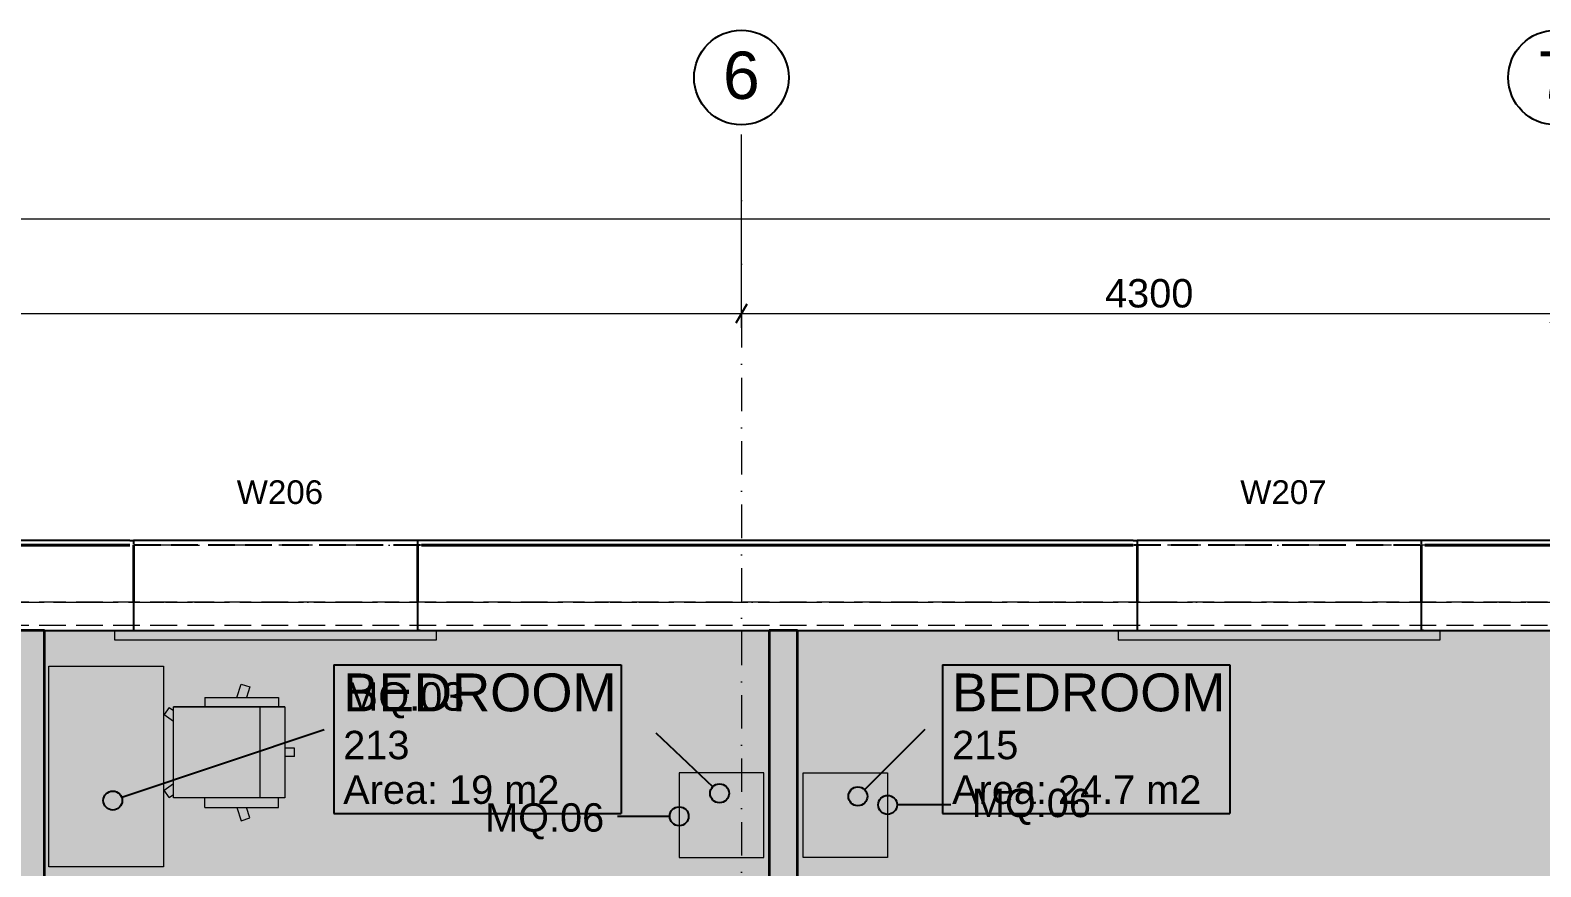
# Model space of a CAD drawing. Header units: millimetres. Extents: x -14278 to 101596, y -22378 to 34603.
# Drawn here: x 84334 to 92312, y 11975 to 16393 of the extents above; entities that cross this region are included whole.
import ezdxf
from ezdxf.enums import TextEntityAlignment as Align

# ---------------------------------------------------------------- set-up
doc = ezdxf.new("R2010")
doc.units = ezdxf.units.MM
doc.header["$MEASUREMENT"] = 0
doc.linetypes.add('Dot & Dashed', pattern=[335.138881, 176.388884, -88.194442, 0, -70.555556])
doc.linetypes.add('Hidden Line', pattern=[195.611112, 141.111112, -54.5])
for name, color, linetype in [('A-Zz_20_10_90-T_TextFFEInternal', 7, 'Continuous'), ('A-Zz_20_10_90-T_TextWindow', 7, 'Continuous'), ('NewA-Ee_25_10-M_WallsExternal', 7, 'Continuous'), ('NewA-Ee_25_10-M_WallsInternal', 7, 'Continuous'), ('NewA-Ee_30_10-M_Roofs', 7, 'Continuous'), ('NewA-Ee_30_40-M_Floors', 7, 'Continuous'), ('NewA-Ee_40_20-M_GeneralFFAndEInternalFixed', 7, 'Continuous'), ('NewA-Ee_40_20-M_GeneralFFAndEInternalMovable', 7, 'Continuous'), ('NewA-SL-M_SpacesInternal', 7, 'Continuous'), ('NewA-Ss_30_25-M_CeilingAndSoffitSystems', 7, 'Continuous'), ('NewA-Zz_20_10_90-T_TextFFEInternal', 7, 'Continuous'), ('NewA-Zz_20_20-D_DimensionGrid', 7, 'Continuous'), ('NewA-Zz_35_40_80-M_GridStructural', 7, 'Continuous'), ('NewA-Zz_50_90_00-M_GrossInternal', 7, 'Continuous'), ('NewA-Zz_60_50_90-P_VoidOpening', 7, 'Continuous')]:
    doc.layers.add(name, color=color, linetype=linetype)
doc.styles.add('GENERATED_STYLE_1', font='')
doc.styles.get('GENERATED_STYLE_1').set_extended_font_data('Arial')
doc.dimstyles.new('GENERATED_STYLE__2', dxfattribs={"dimtxt": 150, "dimasz": 76, "dimexe": 0.18, "dimexo": 300, "dimgap": 0.09, "dimtad": 1, "dimtih": 1, "dimtoh": 1, "dimdec": 0, "dimzin": 0, "dimdsep": 46, "dimtxsty": 'GENERATED_STYLE_1', "dimblk": 'ARROWHEAD_2', "dimblk1": 'ARROWHEAD_2', "dimblk2": 'ARROWHEAD_2', "dimcen": 0.09, "dimclrd": 6, "dimclre": 6, "dimclrt": 7, "dimazin": 0, "dimtfac": 1, "dimtdec": 4, "dimtmove": 0, "dimatfit": 3, "dimfxl": 0, "dimtolj": 1, "dimtzin": 0, "dimarcsym": 0})

# ---------------------------------------------------------------- blocks, each defined once
blk = doc.blocks.new('Slab_29_2', base_point=(92290.2, 4673.4))
at = {"layer": 'NewA-Ee_30_40-M_Floors', "linetype": 'Continuous', "lineweight": 13}
blk.add_hatch(color=254, dxfattribs=at).paths.add_polyline_path([(92290.2, 4673.4), (92290.2, 10970.6), (94739.9, 10970.6), (94739.9, 13222.7), (60190.4, 13222.7), (60190.4, 4673.4)])
at = {"layer": 'NewA-Ee_30_40-M_Floors', "color": 6, "linetype": 'Continuous', "lineweight": 13, "flags": 128}
blk.add_lwpolyline([(92290.2, 4673.4), (60190.4, 4673.4), (60190.4, 13222.7), (94739.9, 13222.7), (94739.9, 10970.6), (92290.2, 10970.6)], close=True, dxfattribs=at)
blk = doc.blocks.new('BEDROOM_213_35_2', base_point=(86696, 12688))
at = {"layer": 'NewA-SL-M_SpacesInternal', "color": 253, "linetype": 'Continuous', "lineweight": 13}
for p, q in [((84409.2, 13222.7), (84409.2, 9420.6)), ((88237.2, 13222.7), (84409.2, 13222.7)), ((88237.2, 9219.3), (88237.2, 13222.7)), ((84409.2, 9420.6), (84409.2, 9219.3)), ((84409.2, 9219.3), (85235.7, 9219.3)), ((85235.7, 9219.3), (85235.7, 6268.3)), ((86469.5, 6268.3), (86469.5, 9219.3)), ((86469.5, 9219.3), (88237.2, 9219.3)), ((85235.7, 6268.3), (86469.5, 6268.3))]:
    blk.add_line(p, q, dxfattribs=at)
at = {"layer": 'NewA-SL-M_SpacesInternal', "linetype": 'Continuous'}
for p, q in [((85937.4, 13041.5), (85937.4, 12727.2)), ((85937.4, 13041.5), (87454.6, 13041.5)), ((87454.6, 13041.5), (87454.6, 12727.2)), ((85937.4, 12727.2), (85937.4, 12491.5)), ((87454.6, 12727.2), (87454.6, 12491.5)), ((85937.4, 12491.5), (85937.4, 12255.8)), ((87454.6, 12491.5), (87454.6, 12255.8)), ((85937.4, 12255.8), (87454.6, 12255.8))]:
    blk.add_line(p, q, dxfattribs=at)
at = {"layer": 'NewA-SL-M_SpacesInternal', "color": 5, "lineweight": 70, "style": 'GENERATED_STYLE_1'}
for tag, height, p in [('ROOM_NAME', 200, (85987.4, 12995.8)), ('ROOM_NUMBER', 150, (85987.4, 12693)), ('adj_text', 150, (85987.4, 12457.2))]:
    blk.add_attdef(tag, text='', height=height, dxfattribs=at).set_placement(p, align=Align.TOP_LEFT)
blk = doc.blocks.new('BEDROOM_215_36_2', base_point=(89911.9, 12688))
at = {"layer": 'NewA-SL-M_SpacesInternal', "color": 253, "linetype": 'Continuous', "lineweight": 13}
for p, q in [((88387.2, 13222.7), (88387.2, 9219.3)), ((94739.9, 13222.7), (88387.2, 13222.7)), ((94739.9, 11070.6), (94739.9, 13222.7)), ((92290.2, 9219.3), (92290.2, 11070.6)), ((92290.2, 11070.6), (94739.9, 11070.6)), ((88387.2, 9219.3), (90159.8, 9219.3)), ((90159.8, 9219.3), (90159.8, 6268.3)), ((91437.7, 6268.3), (91437.7, 9219.3)), ((91437.7, 9219.3), (92290.2, 9219.3)), ((90159.8, 6268.3), (91437.7, 6268.3))]:
    blk.add_line(p, q, dxfattribs=at)
at = {"layer": 'NewA-SL-M_SpacesInternal', "linetype": 'Continuous'}
for p, q in [((89153.3, 13041.5), (89153.3, 12727.2)), ((89153.3, 13041.5), (90670.5, 13041.5)), ((90670.5, 13041.5), (90670.5, 12727.2)), ((89153.3, 12727.2), (89153.3, 12491.5)), ((90670.5, 12727.2), (90670.5, 12491.5)), ((89153.3, 12491.5), (89153.3, 12255.8)), ((90670.5, 12491.5), (90670.5, 12255.8)), ((89153.3, 12255.8), (90670.5, 12255.8))]:
    blk.add_line(p, q, dxfattribs=at)
at = {"layer": 'NewA-SL-M_SpacesInternal', "color": 5, "lineweight": 70, "style": 'GENERATED_STYLE_1'}
for tag, height, p in [('ROOM_NAME', 200, (89203.3, 12995.8)), ('ROOM_NUMBER', 150, (89203.3, 12693)), ('adj_text', 150, (89203.3, 12457.2))]:
    blk.add_attdef(tag, text='', height=height, dxfattribs=at).set_placement(p, align=Align.TOP_LEFT)
blk = doc.blocks.new('Slab_44_2', base_point=(84409.2, 13222.7))
at = {"layer": 'NewA-Ss_30_25-M_CeilingAndSoffitSystems', "linetype": 'Continuous', "lineweight": 0}
blk.add_hatch(color=255, dxfattribs=at).paths.add_polyline_path([(84409.2, 13222.7), (84409.2, 9219.3), (85235.7, 9219.3), (85235.7, 6268.3), (86469.5, 6268.3), (86469.5, 9219.3), (88237.2, 9219.3), (88237.2, 13222.7)])
at = {"layer": 'NewA-Ss_30_25-M_CeilingAndSoffitSystems', "color": 6, "linetype": 'Continuous', "lineweight": 13, "flags": 128}
blk.add_lwpolyline([(84409.2, 13222.7), (84409.2, 9219.3), (85235.7, 9219.3), (85235.7, 6268.3), (86469.5, 6268.3), (86469.5, 9219.3), (88237.2, 9219.3), (88237.2, 13222.7)], close=True, dxfattribs=at)
blk = doc.blocks.new('Slab_45_2', base_point=(88387.2, 13222.7))
at = {"layer": 'NewA-Ss_30_25-M_CeilingAndSoffitSystems', "linetype": 'Continuous', "lineweight": 0}
blk.add_hatch(color=255, dxfattribs=at).paths.add_polyline_path([(88387.2, 13222.7), (88387.2, 9219.3), (90159.8, 9219.3), (90159.8, 6268.3), (91437.7, 6268.3), (91437.7, 9219.3), (92263.8, 9219.3), (92263.8, 11070.6), (94739.9, 11070.6), (94739.9, 13222.7)])
at = {"layer": 'NewA-Ss_30_25-M_CeilingAndSoffitSystems', "color": 6, "linetype": 'Continuous', "lineweight": 13, "flags": 128}
blk.add_lwpolyline([(88387.2, 13222.7), (88387.2, 9219.3), (90159.8, 9219.3), (90159.8, 6268.3), (91437.7, 6268.3), (91437.7, 9219.3), (92263.8, 9219.3), (92263.8, 11070.6), (94739.9, 11070.6), (94739.9, 13222.7)], close=True, dxfattribs=at)
blk = doc.blocks.new('Wall_68_2', base_point=(60040.2, 13373))
at = {"layer": 'NewA-Ee_25_10-M_WallsExternal', "linetype": 'Continuous'}
for p, q in [((83780.3, 13677.8), (84860, 13677.8)), ((84860, 13697.9), (84880.2, 13697.9)), ((84880.2, 13697.9), (84880.2, 13677.8)), ((86380.2, 13697.9), (84880.2, 13697.9)), ((86400.3, 13697.9), (86380.2, 13697.9)), ((86380.2, 13697.9), (86380.2, 13677.8)), ((86400.3, 13677.8), (90160, 13677.8)), ((90160, 13697.9), (90180.2, 13697.9)), ((90180.2, 13697.9), (90180.2, 13677.8)), ((91680.2, 13697.9), (90180.2, 13697.9)), ((91700.3, 13697.9), (91680.2, 13697.9)), ((91680.2, 13697.9), (91680.2, 13677.8)), ((91700.3, 13677.8), (95195, 13677.8)), ((84880.2, 13373), (84880.2, 13347.9)), ((84880.2, 13347.9), (84880.2, 13302.6)), ((86380.2, 13373), (86380.2, 13347.9)), ((86380.2, 13347.9), (86380.2, 13302.6)), ((90180.2, 13373), (90180.2, 13347.9)), ((90180.2, 13347.9), (90180.2, 13302.6)), ((91680.2, 13373), (91680.2, 13347.9)), ((91680.2, 13347.9), (91680.2, 13302.6)), ((84880.2, 13302.6), (84880.2, 13239.1)), ((86380.2, 13302.6), (86380.2, 13239.1)), ((90180.2, 13302.6), (90180.2, 13239.1)), ((91680.2, 13302.6), (91680.2, 13239.1)), ((84867.2, 13222.7), (84880.2, 13222.7)), ((84880.2, 13239.1), (84880.2, 13222.7)), ((86380.2, 13239.1), (86380.2, 13222.7)), ((86393.2, 13222.7), (86380.2, 13222.7)), ((90167.2, 13222.7), (90180.2, 13222.7)), ((90180.2, 13239.1), (90180.2, 13222.7)), ((91680.2, 13239.1), (91680.2, 13222.7)), ((91693.2, 13222.7), (91680.2, 13222.7))]:
    blk.add_line(p, q, dxfattribs=at)
at = {"layer": 'NewA-Ee_25_10-M_WallsExternal', "color": 92, "linetype": 'Continuous', "lineweight": 35}
for p, q in [((83780.3, 13673), (84860, 13673)), ((84880.2, 13673), (84880.2, 13397.9)), ((86380.2, 13673), (86380.2, 13397.9)), ((86400.3, 13673), (90160, 13673)), ((90180.2, 13673), (90180.2, 13397.9)), ((91680.2, 13673), (91680.2, 13397.9)), ((91700.3, 13673), (95190.2, 13673)), ((84880.2, 13397.9), (84880.2, 13373)), ((86380.2, 13397.9), (86380.2, 13373)), ((90180.2, 13397.9), (90180.2, 13373)), ((91680.2, 13397.9), (91680.2, 13373))]:
    blk.add_line(p, q, dxfattribs=at)
at = {"layer": 'NewA-Ee_25_10-M_WallsExternal', "linetype": 'Continuous', "flags": 128}
for points in [[(84860, 13697.9), (83780.3, 13697.9)], [(90160, 13697.9), (86400.3, 13697.9)], [(95215.1, 13697.9), (91700.3, 13697.9)], [(83773.2, 13222.7), (84867.2, 13222.7)], [(86393.2, 13222.7), (90167.2, 13222.7)], [(91693.2, 13222.7), (94739.9, 13222.7)]]:
    blk.add_lwpolyline(points, dxfattribs=at)
blk = doc.blocks.new('Wall_72_2', base_point=(60040.2, 13373))
at = {"layer": 'NewA-Ee_25_10-M_WallsExternal', "color": 6, "linetype": 'Hidden Line', "lineweight": 13}
for p, q in [((60040.2, 13677.8), (94890.2, 13677.8)), ((60040.2, 13673), (94890.2, 13673))]:
    blk.add_line(p, q, dxfattribs=at)
at = {"layer": 'NewA-Ee_25_10-M_WallsExternal', "color": 6, "linetype": 'Hidden Line', "lineweight": 13, "flags": 128}
for points in [[(94890.2, 13697.9), (60040.2, 13697.9)], [(76051.3, 13373), (94890.2, 13373)]]:
    blk.add_lwpolyline(points, dxfattribs=at)
blk = doc.blocks.new('Wall_87_2', base_point=(88237.2, 13222.7))
at = {"layer": 'NewA-Ee_25_10-M_WallsInternal', "color": 92, "linetype": 'Continuous', "lineweight": 35, "flags": 128}
for points in [[(88237.2, 13222.7), (88237.2, 9219.3)], [(88387.2, 13222.7), (88237.2, 13222.7)], [(88387.2, 9219.3), (88387.2, 13222.7)]]:
    blk.add_lwpolyline(points, dxfattribs=at)
blk = doc.blocks.new('Wall_88_2', base_point=(84259.2, 13222.7))
at = {"layer": 'NewA-Ee_25_10-M_WallsInternal', "color": 92, "linetype": 'Continuous', "lineweight": 35, "flags": 128}
for points in [[(84259.2, 13222.7), (84259.2, 9420.6)], [(84409.2, 13222.7), (84259.2, 13222.7)], [(84409.2, 9420.6), (84409.2, 13222.7)], [(84259.2, 9095.6), (84259.2, 7203.9)], [(84409.2, 7203.9), (84409.2, 9095.6)], [(84259.2, 7078.9), (84259.2, 6268.3)], [(84409.2, 6268.3), (84409.2, 7078.9)]]:
    blk.add_lwpolyline(points, dxfattribs=at)
blk = doc.blocks.new('Standard grid marker')
at = {"layer": 'NewA-Zz_35_40_80-M_GridStructural', "color": 6, "linetype": 'Dot & Dashed', "lineweight": 13}
for q in [(18130.8, 0), (0, 0)]:
    blk.add_line((1000, 0), q, dxfattribs=at)
at = {"layer": 'NewA-Zz_35_40_80-M_GridStructural', "linetype": 'Continuous'}
blk.add_circle((-250, 0), 250, dxfattribs=at)
at = {"layer": 'NewA-Zz_35_40_80-M_GridStructural', "color": 6, "linetype": 'Dot & Dashed', "lineweight": 13}
blk.add_point((1000, 0), dxfattribs=at)
blk.add_point((1000, 0), dxfattribs=at)
at = {"layer": 'NewA-Zz_35_40_80-M_GridStructural', "style": 'GENERATED_STYLE_1'}
blk.add_attdef('AC_MarkerText_1', text='', height=250, rotation=90, dxfattribs=at).set_placement((-250, 14.3), align=Align.MIDDLE_CENTER)
blk = doc.blocks.new('Standard grid marker_2')
at = {"layer": 'NewA-Zz_35_40_80-M_GridStructural', "color": 6, "linetype": 'Dot & Dashed', "lineweight": 13}
blk.add_line((1000, 0), (40175.6, 0), dxfattribs=at)
at = {"layer": 'NewA-Zz_35_40_80-M_GridStructural', "style": 'GENERATED_STYLE_1'}
blk.add_attdef('AC_MarkerText_1', text='', height=250, dxfattribs=at).set_placement((41425.6, 14.3), align=Align.MIDDLE_CENTER)
blk = doc.blocks.new('Standard grid marker_4')
at = {"layer": 'NewA-Zz_35_40_80-M_GridStructural', "color": 6, "linetype": 'Dot & Dashed', "lineweight": 13}
blk.add_line((1000, 0), (40175.6, 0), dxfattribs=at)
blk = doc.blocks.new('Venetian Blind 19')
at = {"layer": 'NewA-Ee_40_20-M_GeneralFFAndEInternalFixed', "color": 1, "linetype": 'Continuous', "lineweight": 18}
for p, q in [((1700, 50), (0, 50)), ((0, 50), (0, 0)), ((0, 0), (1700, 0)), ((1700, 0), (1700, 50))]:
    blk.add_line(p, q, dxfattribs=at)
blk = doc.blocks.new('Office Desk Rect 19')
at = {"layer": 'NewA-Ee_40_20-M_GeneralFFAndEInternalMovable', "color": 1, "linetype": 'Continuous', "lineweight": 18}
for p, q in [((1058.8625, 604.8375), (0, 604.8375)), ((0, 604.8375), (0, 0)), ((1058.8625, 0), (1058.8625, 604.8375)), ((0, 0), (1058.8625, 0))]:
    blk.add_line(p, q, dxfattribs=at)
blk = doc.blocks.new('Office Chair 04 19')
at = {"layer": 'NewA-Ee_40_20-M_GeneralFFAndEInternalMovable', "color": 1, "linetype": 'Continuous', "lineweight": 18}
for p, q in [((335.5, 682), (335.5, 632.6)), ((335.5, 682), (379.5, 682)), ((379.5, 682), (379.5, 632.6)), ((67.3, 210.1), (67.3, 598.2)), ((67.3, 598.2), (117.3, 598.2)), ((597.6, 632.6), (117.3, 632.6)), ((117.3, 632.6), (117.3, 43.3)), ((117.3, 632.6), (117.3, 43.3)), ((597.6, 632.6), (597.6, 43.3)), ((597.6, 43.3), (597.6, 632.6)), ((597.6, 632.6), (597.6, 43.3)), ((647.6, 598.2), (597.6, 598.2)), ((647.6, 210.1), (647.6, 598.2)), ((117.3, 501), (597.6, 501)), ((-3.2, 401.5), (11.5, 446.7)), ((67.3, 378.6), (-3.2, 401.5)), ((11.5, 446.7), (67.3, 428.6)), ((703.4, 446.7), (647.6, 428.6)), ((647.6, 378.6), (718.1, 401.5)), ((718.1, 401.5), (703.4, 446.7)), ((67.3, 210.1), (117.3, 210.1)), ((67.3, 210.1), (117.3, 210.1)), ((647.6, 210.1), (597.6, 210.1)), ((647.6, 210.1), (597.6, 210.1)), ((117.3, 43.3), (597.6, 43.3)), ((119.9, 21.7), (135.6, 43.3)), ((119.9, 21.7), (157.3, -5.4)), ((157.3, -5.4), (192.7, 43.3)), ((557.7, -5.4), (522.2, 43.3)), ((595, 21.7), (557.7, -5.4)), ((595, 21.7), (579.3, 43.3))]:
    blk.add_line(p, q, dxfattribs=at)
blk = doc.blocks.new('Rectangular Table 01 19_3')
at = {"layer": 'NewA-Ee_40_20-M_GeneralFFAndEInternalMovable', "color": 1, "linetype": 'Continuous', "lineweight": 18}
for p, q in [((446.6, 446.6), (0, 446.6)), ((0, 446.6), (0, 0)), ((446.6, 0), (446.6, 446.6)), ((0, 0), (446.6, 0))]:
    blk.add_line(p, q, dxfattribs=at)
blk = doc.blocks.new('Beam_16_2', base_point=(94890.2, 4673))
at = {"layer": 'NewA-Ee_30_10-M_Roofs', "color": 6, "linetype": 'Hidden Line', "lineweight": 13}
blk.add_line((94890.2, 13373), (60040.2, 13373), dxfattribs=at)
blk = doc.blocks.new('Line_90_2', base_point=(85887.6, 12698.1))
at = {"layer": 'NewA-Zz_20_10_90-T_TextFFEInternal', "linetype": 'Continuous'}
blk.add_hatch(color=256, dxfattribs=at).paths.add_polyline_path([(84820.4, 12324.8), (84816.6, 12343.9), (84805.8, 12360.2), (84789.6, 12371), (84770.4, 12374.8), (84751.3, 12371), (84735.1, 12360.2), (84724.2, 12343.9), (84720.4, 12324.8), (84724.2, 12305.7), (84735.1, 12289.4), (84751.3, 12278.6), (84770.4, 12274.8), (84789.6, 12278.6), (84805.8, 12289.4), (84816.6, 12305.7)])
blk.add_line((85887.6, 12698.1), (84817.9, 12340.6), dxfattribs=at)
blk.add_circle((84770.4, 12324.8), 50, dxfattribs=at)
blk = doc.blocks.new('Line_95_2', base_point=(89058.8, 12700.2))
at = {"layer": 'NewA-Zz_20_10_90-T_TextFFEInternal', "linetype": 'Continuous'}
blk.add_hatch(color=256, dxfattribs=at).paths.add_polyline_path([(88755.5, 12346.9), (88751.7, 12366), (88740.9, 12382.2), (88724.6, 12393.1), (88705.5, 12396.9), (88686.4, 12393.1), (88670.2, 12382.2), (88659.3, 12366), (88655.5, 12346.9), (88659.3, 12327.7), (88670.2, 12311.5), (88686.4, 12300.7), (88705.5, 12296.9), (88724.6, 12300.7), (88740.9, 12311.5), (88751.7, 12327.7)])
blk.add_line((89058.8, 12700.2), (88740.9, 12382.2), dxfattribs=at)
blk.add_circle((88705.5, 12346.9), 50, dxfattribs=at)
blk = doc.blocks.new('Line_96_2', base_point=(89197, 12301.8))
at = {"layer": 'NewA-Zz_20_10_90-T_TextFFEInternal', "linetype": 'Continuous'}
blk.add_hatch(color=256, dxfattribs=at).paths.add_polyline_path([(88912.6, 12301.8), (88908.8, 12320.9), (88897.9, 12337.1), (88881.7, 12348), (88862.6, 12351.8), (88843.5, 12348), (88827.2, 12337.1), (88816.4, 12320.9), (88812.6, 12301.8), (88816.4, 12282.6), (88827.2, 12266.4), (88843.5, 12255.6), (88862.6, 12251.8), (88881.7, 12255.6), (88897.9, 12266.4), (88908.8, 12282.6)])
blk.add_line((89197, 12301.8), (88912.6, 12301.8), dxfattribs=at)
blk.add_circle((88862.6, 12301.8), 50, dxfattribs=at)
blk = doc.blocks.new('Line_101_2', base_point=(87435.1, 12241.6))
at = {"layer": 'NewA-Zz_20_10_90-T_TextFFEInternal', "linetype": 'Continuous'}
blk.add_hatch(color=256, dxfattribs=at).paths.add_polyline_path([(87811.7, 12241.6), (87807.9, 12260.8), (87797.1, 12277), (87780.8, 12287.8), (87761.7, 12291.6), (87742.6, 12287.8), (87726.4, 12277), (87715.5, 12260.8), (87711.7, 12241.6), (87715.5, 12222.5), (87726.4, 12206.3), (87742.6, 12195.4), (87761.7, 12191.6), (87780.8, 12195.4), (87797.1, 12206.3), (87807.9, 12222.5)])
blk.add_line((87435.1, 12241.6), (87711.7, 12241.6), dxfattribs=at)
blk.add_circle((87761.7, 12241.6), 50, dxfattribs=at)
blk = doc.blocks.new('Line_102_2', base_point=(87638.1, 12681.5))
at = {"layer": 'NewA-Zz_20_10_90-T_TextFFEInternal', "linetype": 'Continuous'}
blk.add_hatch(color=256, dxfattribs=at).paths.add_polyline_path([(88025, 12362.8), (88021.2, 12381.9), (88010.3, 12398.1), (87994.1, 12409), (87975, 12412.8), (87955.8, 12409), (87939.6, 12398.1), (87928.8, 12381.9), (87925, 12362.8), (87928.8, 12343.6), (87939.6, 12327.4), (87955.8, 12316.6), (87975, 12312.8), (87994.1, 12316.6), (88010.3, 12327.4), (88021.2, 12343.6)])
blk.add_line((87638.1, 12681.5), (87938.7, 12397.1), dxfattribs=at)
blk.add_circle((87975, 12362.8), 50, dxfattribs=at)
blk = doc.blocks.new('*D984', base_point=(60040.2, -1877))
at = {"layer": 'NewA-Zz_20_20-D_DimensionGrid', "color": 6, "linetype": 'Continuous', "lineweight": 13}
for p, q in [((59740.2, 15321.8), (59740.2, 15593.2)), ((95190.2, 15321.8), (95190.2, 15593.2)), ((59691.3, 15396.8), (59740.2, 15396.8)), ((59740.2, 15396.8), (95190.2, 15396.8)), ((95190.2, 15396.8), (95239.1, 15396.8))]:
    blk.add_line(p, q, dxfattribs=at)
at = {"layer": 'NewA-Zz_20_20-D_DimensionGrid', "linetype": 'Continuous'}
for p, q in [((59769, 15446.8), (59711.3, 15346.8)), ((95161.3, 15346.8), (95219, 15446.8))]:
    blk.add_line(p, q, dxfattribs=at)
at = {"layer": 'NewA-Zz_20_20-D_DimensionGrid', "insert": (77179.1, 15426.8), "char_height": 150, "attachment_point": 7, "style": 'GENERATED_STYLE_1'}
blk.add_mtext('\\A1;{\\fArial|b0|i0|c0|p34;35450}', dxfattribs=at)
blk = doc.blocks.new('ARROWHEAD_2')
at = {"color": 0, "linetype": 'Continuous', "lineweight": 0}
for p, q in [((0, 0), (-1, 0)), ((-0.38, -0.66), (0.38, 0.66))]:
    blk.add_line(p, q, dxfattribs=at)
blk = doc.blocks.new('*D990', base_point=(60040.2, -1877))
at = {"layer": 'NewA-Zz_20_20-D_DimensionGrid', "color": 6, "linetype": 'Continuous', "lineweight": 13}
for p, q in [((76240.2, 14821.8), (76240.2, 15843.2)), ((88090.2, 14821.8), (88090.2, 15843.2)), ((76240.2, 14896.8), (88090.2, 14896.8))]:
    blk.add_line(p, q, dxfattribs=at)
at = {"layer": 'NewA-Zz_20_20-D_DimensionGrid', "linetype": 'Continuous'}
for p, q in [((76269, 14946.8), (76211.3, 14846.8)), ((88119, 14946.8), (88061.3, 14846.8))]:
    blk.add_line(p, q, dxfattribs=at)
at = {"layer": 'NewA-Zz_20_20-D_DimensionGrid', "insert": (81886.8, 14926.8), "char_height": 150, "attachment_point": 7, "style": 'GENERATED_STYLE_1'}
blk.add_mtext('\\A1;{\\fArial|b0|i0|c0|p34;11850}', dxfattribs=at)
blk = doc.blocks.new('*D991', base_point=(60040.2, -1877))
at = {"layer": 'NewA-Zz_20_20-D_DimensionGrid', "color": 6, "linetype": 'Continuous', "lineweight": 13}
for p, q in [((88090.2, 14821.8), (88090.2, 15843.2)), ((92390.2, 14821.8), (92390.2, 15843.2)), ((88090.2, 14896.8), (92390.2, 14896.8))]:
    blk.add_line(p, q, dxfattribs=at)
at = {"layer": 'NewA-Zz_20_20-D_DimensionGrid', "linetype": 'Continuous'}
for p, q in [((88119, 14946.8), (88061.3, 14846.8)), ((92419, 14946.8), (92361.3, 14846.8))]:
    blk.add_line(p, q, dxfattribs=at)
at = {"layer": 'NewA-Zz_20_20-D_DimensionGrid', "insert": (90011.3, 14926.8), "char_height": 150, "attachment_point": 7, "style": 'GENERATED_STYLE_1'}
blk.add_mtext('\\A1;{\\fArial|b0|i0|c0|p34;4300}', dxfattribs=at)
blk = doc.blocks.new('Label_150_2', base_point=(85228, 14094.6))
at = {"layer": 'A-Zz_20_10_90-T_TextWindow', "insert": (85653, 14016), "char_height": 125, "attachment_point": 2, "style": 'GENERATED_STYLE_1'}
blk.add_mtext('\\fArial|b0|i0|c0|p34;W206\\fArial|b0|i0|c0|p34;\\fArial|b0|i0|c0|p34;\\fArial|b0|i0|c0|p34;\\fArial|b0|i0|c0|p34;\\fArial|b0|i0|c0|p34;\\fArial|b0|i0|c0|p34;\\fArial|b0|i0|c0|p34;\\fArial|b0|i0|c0|p34;\\fArial|b0|i0|c0|p34;\\fArial|b0|i0|c0|p34;\\fArial|b0|i0|c0|p34;\\fArial|b0|i0|c0|p34;\\fArial|b0|i0|c0|p34;\\fArial|b0|i0|c0|p34;\\fArial|b0|i0|c0|p34;\\fArial|b0|i0|c0|p34;\\fArial|b0|i0|c0|p34;\\fArial|b0|i0|c0|p34;\\fArial|b0|i0|c0|p34;\\fArial|b0|i0|c0|p34;\\fArial|b0|i0|c0|p34;\\fArial|b0|i0|c0|p34;\\fArial|b0|i0|c0|p34;\\fArial|b0|i0|c0|p34;\\fArial|b0|i0|c0|p34;\\fArial|b0|i0|c0|p34;\\fArial|b0|i0|c0|p34;\\fArial|b0|i0|c0|p34;\\fArial|b0|i0|c0|p34;}', dxfattribs=at)
blk = doc.blocks.new('Label_151_2', base_point=(90528, 14094.6))
at = {"layer": 'A-Zz_20_10_90-T_TextWindow', "insert": (90953, 14016), "char_height": 125, "attachment_point": 2, "style": 'GENERATED_STYLE_1'}
blk.add_mtext('\\fArial|b0|i0|c0|p34;W207\\fArial|b0|i0|c0|p34;\\fArial|b0|i0|c0|p34;\\fArial|b0|i0|c0|p34;\\fArial|b0|i0|c0|p34;\\fArial|b0|i0|c0|p34;\\fArial|b0|i0|c0|p34;\\fArial|b0|i0|c0|p34;\\fArial|b0|i0|c0|p34;\\fArial|b0|i0|c0|p34;\\fArial|b0|i0|c0|p34;\\fArial|b0|i0|c0|p34;\\fArial|b0|i0|c0|p34;\\fArial|b0|i0|c0|p34;\\fArial|b0|i0|c0|p34;\\fArial|b0|i0|c0|p34;\\fArial|b0|i0|c0|p34;\\fArial|b0|i0|c0|p34;\\fArial|b0|i0|c0|p34;\\fArial|b0|i0|c0|p34;\\fArial|b0|i0|c0|p34;\\fArial|b0|i0|c0|p34;\\fArial|b0|i0|c0|p34;\\fArial|b0|i0|c0|p34;\\fArial|b0|i0|c0|p34;\\fArial|b0|i0|c0|p34;\\fArial|b0|i0|c0|p34;\\fArial|b0|i0|c0|p34;\\fArial|b0|i0|c0|p34;\\fArial|b0|i0|c0|p34;}', dxfattribs=at)
blk = doc.blocks.new('Label_186_2', base_point=(85887.6, 13033.8))
at = {"layer": 'A-Zz_20_10_90-T_TextFFEInternal', "insert": (86312.6, 12949.5), "char_height": 150, "attachment_point": 2, "style": 'GENERATED_STYLE_1'}
blk.add_mtext('\\fArial|b0|i0|c0|p34;MQ.03\\fArial|b0|i0|c0|p34;\\fArial|b0|i0|c0|p34;\\fArial|b0|i0|c0|p34;\\fArial|b0|i0|c0|p34;\\fArial|b0|i0|c0|p34;\\fArial|b0|i0|c0|p34;\\fArial|b0|i0|c0|p34;\\fArial|b0|i0|c0|p34;\\fArial|b0|i0|c0|p34;\\fArial|b0|i0|c0|p34;\\fArial|b0|i0|c0|p34;\\fArial|b0|i0|c0|p34;\\fArial|b0|i0|c0|p34;\\fArial|b0|i0|c0|p34;\\fArial|b0|i0|c0|p34;\\fArial|b0|i0|c0|p34;\\fArial|b0|i0|c0|p34;\\fArial|b0|i0|c0|p34;\\fArial|b0|i0|c0|p34;\\fArial|b0|i0|c0|p34;\\fArial|b0|i0|c0|p34;\\fArial|b0|i0|c0|p34;\\fArial|b0|i0|c0|p34;\\fArial|b0|i0|c0|p34;\\fArial|b0|i0|c0|p34;\\fArial|b0|i0|c0|p34;\\fArial|b0|i0|c0|p34;\\fArial|b0|i0|c0|p34;\\fArial|b0|i0|c0|p34;}', dxfattribs=at)
blk = doc.blocks.new('Label_199_2', base_point=(86626.2, 12394.8))
at = {"layer": 'A-Zz_20_10_90-T_TextFFEInternal', "insert": (87051.2, 12310.5), "char_height": 150, "attachment_point": 2, "style": 'GENERATED_STYLE_1'}
blk.add_mtext('\\fArial|b0|i0|c0|p34;MQ.06\\fArial|b0|i0|c0|p34;\\fArial|b0|i0|c0|p34;\\fArial|b0|i0|c0|p34;\\fArial|b0|i0|c0|p34;\\fArial|b0|i0|c0|p34;\\fArial|b0|i0|c0|p34;\\fArial|b0|i0|c0|p34;\\fArial|b0|i0|c0|p34;\\fArial|b0|i0|c0|p34;\\fArial|b0|i0|c0|p34;\\fArial|b0|i0|c0|p34;\\fArial|b0|i0|c0|p34;\\fArial|b0|i0|c0|p34;\\fArial|b0|i0|c0|p34;\\fArial|b0|i0|c0|p34;\\fArial|b0|i0|c0|p34;\\fArial|b0|i0|c0|p34;\\fArial|b0|i0|c0|p34;\\fArial|b0|i0|c0|p34;\\fArial|b0|i0|c0|p34;\\fArial|b0|i0|c0|p34;\\fArial|b0|i0|c0|p34;\\fArial|b0|i0|c0|p34;\\fArial|b0|i0|c0|p34;\\fArial|b0|i0|c0|p34;\\fArial|b0|i0|c0|p34;\\fArial|b0|i0|c0|p34;\\fArial|b0|i0|c0|p34;\\fArial|b0|i0|c0|p34;}', dxfattribs=at)
blk = doc.blocks.new('Label_200_2', base_point=(89197, 12471.3))
at = {"layer": 'A-Zz_20_10_90-T_TextFFEInternal', "insert": (89622, 12387), "char_height": 150, "attachment_point": 2, "style": 'GENERATED_STYLE_1'}
blk.add_mtext('\\fArial|b0|i0|c0|p34;MQ.06\\fArial|b0|i0|c0|p34;\\fArial|b0|i0|c0|p34;\\fArial|b0|i0|c0|p34;\\fArial|b0|i0|c0|p34;\\fArial|b0|i0|c0|p34;\\fArial|b0|i0|c0|p34;\\fArial|b0|i0|c0|p34;\\fArial|b0|i0|c0|p34;\\fArial|b0|i0|c0|p34;\\fArial|b0|i0|c0|p34;\\fArial|b0|i0|c0|p34;\\fArial|b0|i0|c0|p34;\\fArial|b0|i0|c0|p34;\\fArial|b0|i0|c0|p34;\\fArial|b0|i0|c0|p34;\\fArial|b0|i0|c0|p34;\\fArial|b0|i0|c0|p34;\\fArial|b0|i0|c0|p34;\\fArial|b0|i0|c0|p34;\\fArial|b0|i0|c0|p34;\\fArial|b0|i0|c0|p34;\\fArial|b0|i0|c0|p34;\\fArial|b0|i0|c0|p34;\\fArial|b0|i0|c0|p34;\\fArial|b0|i0|c0|p34;\\fArial|b0|i0|c0|p34;\\fArial|b0|i0|c0|p34;\\fArial|b0|i0|c0|p34;\\fArial|b0|i0|c0|p34;}', dxfattribs=at)
blk = doc.blocks.new('Beam_18_2', base_point=(94890.2, 4549.7))
at = {"layer": 'NewA-Zz_60_50_90-P_VoidOpening', "color": 6, "linetype": 'Hidden Line', "lineweight": 13}
blk.add_line((94890.2, 13249.7), (60040.2, 13249.7), dxfattribs=at)

msp = doc.modelspace()

# ---------------------------------------------------------------- hatches: boundary and pattern name
at = {"layer": 'NewA-Zz_50_90_00-M_GrossInternal', "linetype": 'Continuous', "lineweight": 140}
msp.add_hatch(color=1, dxfattribs=at).paths.add_polyline_path([(60190.4, 13222.7), (94739.9, 13222.7), (94739.9, 4823.3), (65539.9, 4823.3), (65539.9, 273.3), (62090.4, 273.3), (62090.4, 4823.3), (60190.4, 4823.3)])

# ---------------------------------------------------------------- linework, layer by layer
at = {"layer": 'NewA-Zz_50_90_00-M_GrossInternal', "linetype": 'Continuous', "flags": 128}
msp.add_lwpolyline([(60190.4, 13222.7), (94739.9, 13222.7), (94739.9, 4823.3), (65539.9, 4823.3), (65539.9, 273.3), (62090.4, 273.3), (62090.4, 4823.3), (60190.4, 4823.3)], close=True, dxfattribs=at)

# ---------------------------------------------------------------- block references
at = {"layer": 'A-Zz_20_10_90-T_TextFFEInternal', "color": 6, "linetype": 'Continuous', "lineweight": 13}
for name, p in [('Label_186_2', (85887.6, 13033.8)), ('Label_200_2', (89197, 12471.3)), ('Label_199_2', (86626.2, 12394.8))]:
    msp.add_blockref(name, p, dxfattribs=at)
at = {"layer": 'A-Zz_20_10_90-T_TextWindow', "color": 6, "linetype": 'Continuous', "lineweight": 13}
for name, p in [('Label_150_2', (85228, 14094.6)), ('Label_151_2', (90528, 14094.6))]:
    msp.add_blockref(name, p, dxfattribs=at)
at = {"layer": 'NewA-Ee_25_10-M_WallsExternal', "color": 92, "lineweight": 35}
for name in ['Wall_68_2', 'Wall_72_2']:
    msp.add_blockref(name, (60040.2, 13373), dxfattribs=at)
at = {"layer": 'NewA-Ee_25_10-M_WallsInternal', "color": 92, "lineweight": 35}
for name, p in [('Wall_88_2', (84259.2, 13222.7)), ('Wall_87_2', (88237.2, 13222.7))]:
    msp.add_blockref(name, p, dxfattribs=at)
at = {"layer": 'NewA-Ee_30_10-M_Roofs', "color": 6, "lineweight": 13}
msp.add_blockref('Beam_16_2', (94890.2, 4673), dxfattribs=at)
at = {"layer": 'NewA-Ee_30_40-M_Floors', "color": 6, "linetype": 'Continuous', "lineweight": 13}
msp.add_blockref('Slab_29_2', (92290.2, 4673.4), dxfattribs=at)
at = {"layer": 'NewA-Ee_40_20-M_GeneralFFAndEInternalFixed', "color": 6, "linetype": 'Continuous', "lineweight": 13, "zscale": 1000}
for p in [(84780.2, 13172.7), (90080.2, 13172.7)]:
    msp.add_blockref('Venetian Blind 19', p, dxfattribs=at)
at = {"layer": 'NewA-Ee_40_20-M_GeneralFFAndEInternalMovable', "color": 6, "linetype": 'Continuous', "lineweight": 13, "xscale": -1, "zscale": 1000}
for name, p, rotation in [('Office Desk Rect 19', (85037.6, 13033.8), 90), ('Office Chair 04 19', (85047.2, 12221.6), 270)]:
    msp.add_blockref(name, p, dxfattribs=dict(at, rotation=rotation))
at = {"layer": 'NewA-Ee_40_20-M_GeneralFFAndEInternalMovable', "color": 6, "linetype": 'Continuous', "lineweight": 13, "zscale": 1000}
msp.add_blockref('Rectangular Table 01 19_3', (87761.7, 12024.7), dxfattribs=at)
at = {"layer": 'NewA-Ee_40_20-M_GeneralFFAndEInternalMovable', "color": 6, "linetype": 'Continuous', "lineweight": 13, "xscale": -1, "zscale": 1000}
msp.add_blockref('Rectangular Table 01 19_3', (88862.6, 12024.7), dxfattribs=at)
at = {"layer": 'NewA-SL-M_SpacesInternal', "linetype": 'Continuous'}
for name, p, values in [('BEDROOM_213_35_2', (86696, 12688), {'ROOM_NAME': 'BEDROOM', 'ROOM_NUMBER': '213', 'adj_text': 'Area: 19 m2'}), ('BEDROOM_215_36_2', (89911.9, 12688), {'ROOM_NAME': 'BEDROOM', 'ROOM_NUMBER': '215', 'adj_text': 'Area: 24.7 m2'})]:
    msp.add_blockref(name, p, dxfattribs=at).add_auto_attribs(values)
at = {"layer": 'NewA-Ss_30_25-M_CeilingAndSoffitSystems', "color": 6, "linetype": 'Continuous', "lineweight": 13}
for name, p in [('Slab_44_2', (84409.2, 13222.7)), ('Slab_45_2', (88387.2, 13222.7))]:
    msp.add_blockref(name, p, dxfattribs=at)
at = {"layer": 'NewA-Zz_20_10_90-T_TextFFEInternal', "linetype": 'Continuous'}
for name, p in [('Line_90_2', (85887.6, 12698.1)), ('Line_95_2', (89058.8, 12700.2)), ('Line_102_2', (87638.1, 12681.5)), ('Line_101_2', (87435.1, 12241.6)), ('Line_96_2', (89197, 12301.8))]:
    msp.add_blockref(name, p, dxfattribs=at)
at = {"layer": 'NewA-Zz_35_40_80-M_GridStructural', "color": 1, "linetype": 'Continuous', "lineweight": 18}
ref = msp.add_blockref('Standard grid marker', (88090.2, 15893.2), dxfattribs=dict(at, zscale=1000, rotation=270))
ref.add_attrib('AC_MarkerText_1', '6', dxfattribs={"color": 7, "height": 250, "rotation": 360, "style": 'GENERATED_STYLE_1'}).set_placement((88090.2, 16155.4), align=Align.MIDDLE_CENTER)
ref = msp.add_blockref('Standard grid marker', (92390.2, 15893.2), dxfattribs=dict(at, zscale=1000, rotation=270))
ref.add_attrib('AC_MarkerText_1', '7', dxfattribs={"color": 7, "height": 250, "rotation": 360, "style": 'GENERATED_STYLE_1'}).set_placement((92390.2, 16157.5), align=Align.MIDDLE_CENTER)
at = {"layer": 'NewA-Zz_35_40_80-M_GridStructural', "color": 1, "linetype": 'Continuous', "lineweight": 18, "zscale": 1000, "rotation": 180}
msp.add_blockref('Standard grid marker_4', (99563.4, 13673), dxfattribs=at)
at = {"layer": 'NewA-Zz_35_40_80-M_GridStructural', "color": 1, "linetype": 'Continuous', "lineweight": 18, "zscale": 1000}
msp.add_blockref('Standard grid marker_2', (58387.9, 13373), dxfattribs=at)
at = {"layer": 'NewA-Zz_60_50_90-P_VoidOpening', "color": 6, "lineweight": 13}
msp.add_blockref('Beam_18_2', (94890.2, 4549.7), dxfattribs=at)

# ---------------------------------------------------------------- dimensions: what is measured, and where the dimension line sits
at = {"layer": 'NewA-Zz_20_20-D_DimensionGrid', "color": 6, "linetype": 'Continuous', "lineweight": 13}
for base, p1, p2, picture, middle in [((88090.2, 14896.8), (76240.2, 16143.2), (88090.2, 16143.2), '*D990', (82181.1, 15001.8)), ((92390.2, 14896.8), (88090.2, 16143.2), (92390.2, 16143.2), '*D991', (90246.8, 15001.8)), ((95190.2, 15396.8), (59740.2, 15893.2), (95190.2, 15893.2), '*D984', (77473.5, 15501.8))]:
    dim = msp.add_linear_dim(base=base, p1=p1, p2=p2, dimstyle='GENERATED_STYLE__2', dxfattribs=at)
    dim.commit()
    dim.dimension.update_dxf_attribs({"geometry": picture, "text_midpoint": middle, "dimtype": 160})

doc.saveas('drawing.dxf')
